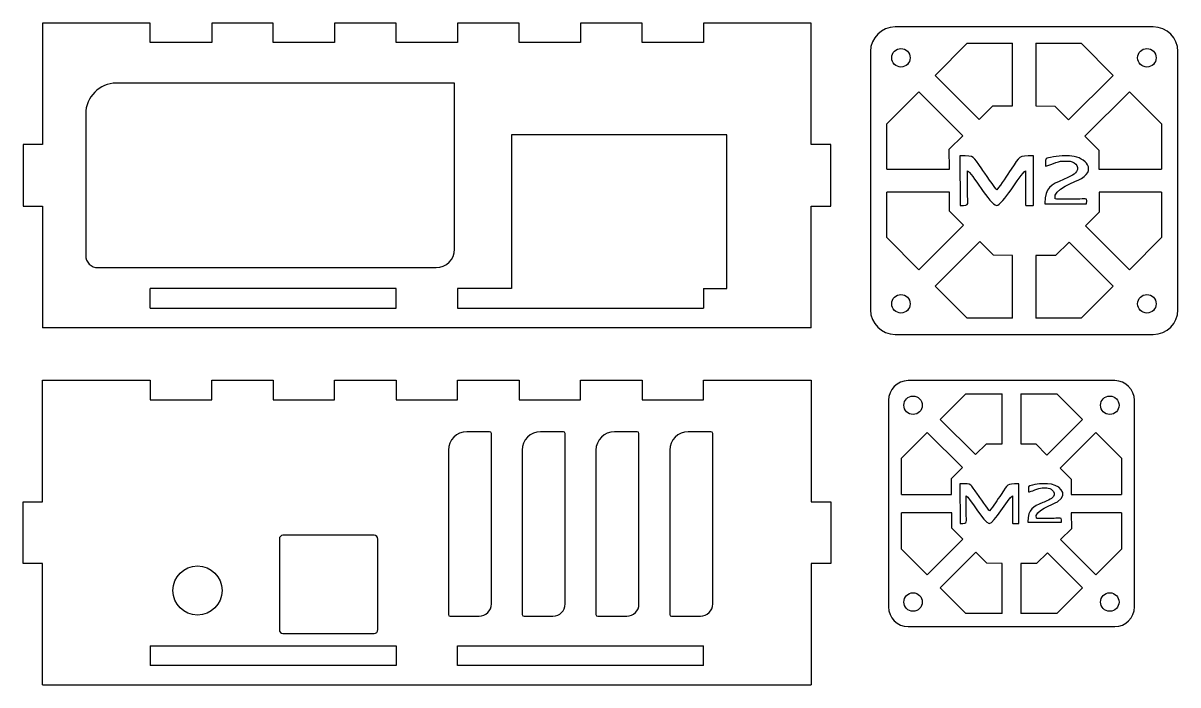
# Model space of a CAD drawing. Extents: x -49.6 to -36.7, y -0.9 to 8.3.
# Drawn here: x -44.09 to -36.69, y 4.06 to 8.29 of the extents above; entities that cross this region are included whole.
import ezdxf

# ---------------------------------------------------------------- set-up
doc = ezdxf.new("R2010")
doc.units = 0
doc.layers.add('LAYER_1', color=7, linetype='CONTINUOUS')

msp = doc.modelspace()

# ---------------------------------------------------------------- linework, layer by layer
at = {"layer": 'LAYER_1', "color": 250}
for centre, major_axis in [((-38.468, 8.071), (0, 0.0591)), ((-36.8932, 8.071), (0, 0.0591)), ((-38.468, 6.4962), (0, 0.0591)), ((-36.8932, 6.4962), (0, 0.0591)), ((-38.3902, 5.8469), (0, 0.0591)), ((-37.1304, 5.8469), (0, 0.0591)), ((-42.9727, 4.661), (0, 0.1575)), ((-38.3902, 4.5871), (0, 0.0591)), ((-37.1304, 4.5871), (0, 0.0591))]:
    msp.add_ellipse(centre, major_axis=major_axis, ratio=1, dxfattribs=at)
for points in [[(-43.2751, 8.2933), (-43.2751, 8.2933), (-43.9641, 8.2933), (-43.9641, 8.2933)], [(-43.9641, 8.2933), (-43.9641, 8.2933), (-43.9641, 7.5152), (-43.9641, 7.5152)], [(-43.2751, 8.1682), (-43.2751, 8.1682), (-43.2751, 8.2933), (-43.2751, 8.2933)], [(-42.4877, 8.2933), (-42.4877, 8.2933), (-42.8814, 8.2933), (-42.8814, 8.2933)], [(-42.8814, 8.2933), (-42.8814, 8.2933), (-42.8814, 8.1682), (-42.8814, 8.1682)], [(-42.4877, 8.1682), (-42.4877, 8.1682), (-42.4877, 8.2933), (-42.4877, 8.2933)], [(-41.7003, 8.2933), (-41.7003, 8.2933), (-42.094, 8.2933), (-42.094, 8.2933)], [(-42.094, 8.2933), (-42.094, 8.2933), (-42.094, 8.1682), (-42.094, 8.1682)], [(-41.7003, 8.1682), (-41.7003, 8.1682), (-41.7003, 8.2933), (-41.7003, 8.2933)], [(-40.9129, 8.2933), (-40.9129, 8.2933), (-41.3066, 8.2933), (-41.3066, 8.2933)], [(-41.3066, 8.2933), (-41.3066, 8.2933), (-41.3066, 8.1682), (-41.3066, 8.1682)], [(-40.9129, 8.1682), (-40.9129, 8.1682), (-40.9129, 8.2933), (-40.9129, 8.2933)], [(-40.1255, 8.2933), (-40.1255, 8.2933), (-40.5192, 8.2933), (-40.5192, 8.2933)], [(-40.5192, 8.2933), (-40.5192, 8.2933), (-40.5192, 8.1682), (-40.5192, 8.1682)], [(-40.1255, 8.1682), (-40.1255, 8.1682), (-40.1255, 8.2933), (-40.1255, 8.2933)], [(-39.0428, 8.2933), (-39.0428, 8.2933), (-39.7318, 8.2933), (-39.7318, 8.2933)], [(-39.7318, 8.2933), (-39.7318, 8.2933), (-39.7318, 8.1682), (-39.7318, 8.1682)], [(-39.0428, 7.5152), (-39.0428, 7.5152), (-39.0428, 8.2933), (-39.0428, 8.2933)], [(-42.8814, 8.1682), (-42.8814, 8.1682), (-43.2751, 8.1682), (-43.2751, 8.1682)], [(-42.094, 8.1682), (-42.094, 8.1682), (-42.4877, 8.1682), (-42.4877, 8.1682)], [(-41.3066, 8.1682), (-41.3066, 8.1682), (-41.7003, 8.1682), (-41.7003, 8.1682)], [(-40.5192, 8.1682), (-40.5192, 8.1682), (-40.9129, 8.1682), (-40.9129, 8.1682)], [(-39.7318, 8.1682), (-39.7318, 8.1682), (-40.1255, 8.1682), (-40.1255, 8.1682)], [(-37.7525, 7.7636), (-37.7525, 7.7636), (-37.7525, 8.1641), (-37.7525, 8.1641)], [(-37.6049, 8.1641), (-37.6049, 8.1641), (-37.6049, 7.7628), (-37.6049, 7.7628)], [(-38.2485, 7.9586), (-38.2485, 7.9586), (-37.9668, 7.677), (-37.9668, 7.677)], [(-37.3942, 7.6733), (-37.3942, 7.6733), (-37.1089, 7.9587), (-37.1089, 7.9587)], [(-38.0712, 7.5726), (-38.0712, 7.5726), (-38.3529, 7.8542), (-38.3529, 7.8542)], [(-37.0044, 7.8543), (-37.0044, 7.8543), (-37.2898, 7.5689), (-37.2898, 7.5689)], [(-43.9641, 7.5152), (-43.9641, 7.5152), (-44.0891, 7.5152), (-44.0891, 7.5152)], [(-44.0891, 7.5152), (-44.0891, 7.5152), (-44.0891, 7.1215), (-44.0891, 7.1215)], [(-38.9178, 7.5152), (-38.9178, 7.5152), (-39.0428, 7.5152), (-39.0428, 7.5152)], [(-38.9178, 7.1215), (-38.9178, 7.1215), (-38.9178, 7.5152), (-38.9178, 7.5152)], [(-38.5583, 7.3582), (-38.5583, 7.3582), (-38.1578, 7.3582), (-38.1578, 7.3582)], [(-37.2003, 7.3582), (-37.2003, 7.3582), (-36.799, 7.3582), (-36.799, 7.3582)], [(-38.157, 7.2106), (-38.157, 7.2106), (-38.5583, 7.2106), (-38.5583, 7.2106)], [(-36.799, 7.2106), (-36.799, 7.2106), (-37.1995, 7.2106), (-37.1995, 7.2106)], [(-44.0891, 7.1215), (-44.0891, 7.1215), (-43.9641, 7.1215), (-43.9641, 7.1215)], [(-43.9641, 7.1215), (-43.9641, 7.1215), (-43.9641, 6.3434), (-43.9641, 6.3434)], [(-39.0428, 6.3434), (-39.0428, 6.3434), (-39.0428, 7.1215), (-39.0428, 7.1215)], [(-39.0428, 7.1215), (-39.0428, 7.1215), (-38.9178, 7.1215), (-38.9178, 7.1215)], [(-38.3529, 6.7146), (-38.3529, 6.7146), (-38.0676, 6.9999), (-38.0676, 6.9999)], [(-37.2861, 6.9963), (-37.2861, 6.9963), (-37.0045, 6.7146), (-37.0045, 6.7146)], [(-37.9632, 6.8955), (-37.9632, 6.8955), (-38.2485, 6.6102), (-38.2485, 6.6102)], [(-37.1089, 6.6102), (-37.1089, 6.6102), (-37.3905, 6.8919), (-37.3905, 6.8919)], [(-37.7525, 6.4048), (-37.7525, 6.4048), (-37.7525, 6.8061), (-37.7525, 6.8061)], [(-37.6049, 6.8053), (-37.6049, 6.8053), (-37.6049, 6.4048), (-37.6049, 6.4048)], [(-43.2751, 6.4685), (-43.2751, 6.4685), (-43.2751, 6.5934), (-43.2751, 6.5934)], [(-41.7003, 6.5934), (-41.7003, 6.5934), (-43.2751, 6.5934), (-43.2751, 6.5934)], [(-41.7003, 6.4685), (-41.7003, 6.4685), (-41.7003, 6.5934), (-41.7003, 6.5934)], [(-41.3066, 6.5934), (-41.3066, 6.5934), (-41.3066, 6.4685), (-41.3066, 6.4685)], [(-40.9609, 6.5934), (-40.9609, 6.5934), (-41.3066, 6.5934), (-41.3066, 6.5934)], [(-39.7318, 6.5934), (-39.7318, 6.5934), (-39.7318, 6.4685), (-39.7318, 6.4685)], [(-43.2751, 6.4685), (-43.2751, 6.4685), (-41.7003, 6.4685), (-41.7003, 6.4685)], [(-41.3066, 6.4685), (-41.3066, 6.4685), (-39.7318, 6.4685), (-39.7318, 6.4685)], [(-39.0428, 6.3434), (-39.0428, 6.3434), (-43.9641, 6.3434), (-43.9641, 6.3434)], [(-43.964, 5.2284), (-43.964, 5.2284), (-43.964, 6.0065), (-43.964, 6.0065)], [(-43.964, 6.0065), (-43.964, 6.0065), (-43.2751, 6.0065), (-43.2751, 6.0065)], [(-43.2751, 6.0065), (-43.2751, 6.0065), (-43.2751, 5.8815), (-43.2751, 5.8815)], [(-42.8814, 5.8815), (-42.8814, 5.8815), (-42.8814, 6.0065), (-42.8814, 6.0065)], [(-42.8814, 6.0065), (-42.8814, 6.0065), (-42.4877, 6.0065), (-42.4877, 6.0065)], [(-42.4877, 6.0065), (-42.4877, 6.0065), (-42.4877, 5.8815), (-42.4877, 5.8815)], [(-42.094, 5.8815), (-42.094, 5.8815), (-42.094, 6.0065), (-42.094, 6.0065)], [(-42.094, 6.0065), (-42.094, 6.0065), (-41.7003, 6.0065), (-41.7003, 6.0065)], [(-41.7003, 6.0065), (-41.7003, 6.0065), (-41.7003, 5.8815), (-41.7003, 5.8815)], [(-41.3066, 5.8815), (-41.3066, 5.8815), (-41.3066, 6.0065), (-41.3066, 6.0065)], [(-41.3066, 6.0065), (-41.3066, 6.0065), (-40.9129, 6.0065), (-40.9129, 6.0065)], [(-40.9129, 6.0065), (-40.9129, 6.0065), (-40.9129, 5.8815), (-40.9129, 5.8815)], [(-40.5192, 5.8815), (-40.5192, 5.8815), (-40.5192, 6.0065), (-40.5192, 6.0065)], [(-40.5192, 6.0065), (-40.5192, 6.0065), (-40.1255, 6.0065), (-40.1255, 6.0065)], [(-40.1255, 6.0065), (-40.1255, 6.0065), (-40.1255, 5.8815), (-40.1255, 5.8815)], [(-39.7318, 5.8815), (-39.7318, 5.8815), (-39.7318, 6.0065), (-39.7318, 6.0065)], [(-39.7318, 6.0065), (-39.7318, 6.0065), (-39.0428, 6.0065), (-39.0428, 6.0065)], [(-39.0428, 6.0065), (-39.0428, 6.0065), (-39.0428, 5.2284), (-39.0428, 5.2284)], [(-37.8194, 5.6003), (-37.8194, 5.6003), (-37.8194, 5.9208), (-37.8194, 5.9208)], [(-37.7012, 5.9208), (-37.7012, 5.9208), (-37.7012, 5.5997), (-37.7012, 5.5997)], [(-43.2751, 5.8815), (-43.2751, 5.8815), (-42.8814, 5.8815), (-42.8814, 5.8815)], [(-42.4877, 5.8815), (-42.4877, 5.8815), (-42.094, 5.8815), (-42.094, 5.8815)], [(-41.7003, 5.8815), (-41.7003, 5.8815), (-41.3066, 5.8815), (-41.3066, 5.8815)], [(-40.9129, 5.8815), (-40.9129, 5.8815), (-40.5192, 5.8815), (-40.5192, 5.8815)], [(-40.1255, 5.8815), (-40.1255, 5.8815), (-39.7318, 5.8815), (-39.7318, 5.8815)], [(-38.2162, 5.7564), (-38.2162, 5.7564), (-37.9908, 5.5311), (-37.9908, 5.5311)], [(-37.5327, 5.5281), (-37.5327, 5.5281), (-37.3044, 5.7564), (-37.3044, 5.7564)], [(-38.0743, 5.4476), (-38.0743, 5.4476), (-38.2997, 5.6729), (-38.2997, 5.6729)], [(-37.2209, 5.6729), (-37.2209, 5.6729), (-37.4492, 5.4446), (-37.4492, 5.4446)], [(-38.464, 5.2761), (-38.464, 5.2761), (-38.1436, 5.2761), (-38.1436, 5.2761)], [(-37.3776, 5.2761), (-37.3776, 5.2761), (-37.0566, 5.2761), (-37.0566, 5.2761)], [(-44.0891, 4.8347), (-44.0891, 4.8347), (-44.0891, 5.2284), (-44.0891, 5.2284)], [(-44.0891, 5.2284), (-44.0891, 5.2284), (-43.964, 5.2284), (-43.964, 5.2284)], [(-39.0428, 5.2284), (-39.0428, 5.2284), (-38.9178, 5.2284), (-38.9178, 5.2284)], [(-38.9178, 5.2284), (-38.9178, 5.2284), (-38.9178, 4.8347), (-38.9178, 4.8347)], [(-38.143, 5.158), (-38.143, 5.158), (-38.464, 5.158), (-38.464, 5.158)], [(-37.0566, 5.158), (-37.0566, 5.158), (-37.377, 5.158), (-37.377, 5.158)], [(-38.2997, 4.7612), (-38.2997, 4.7612), (-38.0714, 4.9894), (-38.0714, 4.9894)], [(-37.4463, 4.9865), (-37.4463, 4.9865), (-37.2209, 4.7612), (-37.2209, 4.7612)], [(-37.9879, 4.9059), (-37.9879, 4.9059), (-38.2162, 4.6777), (-38.2162, 4.6777)], [(-37.3044, 4.6776), (-37.3044, 4.6776), (-37.5298, 4.903), (-37.5298, 4.903)], [(-43.964, 4.8347), (-43.964, 4.8347), (-44.0891, 4.8347), (-44.0891, 4.8347)], [(-43.964, 4.0567), (-43.964, 4.0567), (-43.964, 4.8347), (-43.964, 4.8347)], [(-38.9178, 4.8347), (-38.9178, 4.8347), (-39.0428, 4.8347), (-39.0428, 4.8347)], [(-39.0428, 4.8347), (-39.0428, 4.8347), (-39.0428, 4.0567), (-39.0428, 4.0567)], [(-37.8194, 4.5133), (-37.8194, 4.5133), (-37.8194, 4.8344), (-37.8194, 4.8344)], [(-37.7012, 4.8337), (-37.7012, 4.8337), (-37.7012, 4.5133), (-37.7012, 4.5133)], [(-43.2751, 4.3067), (-43.2751, 4.3067), (-43.2751, 4.1817), (-43.2751, 4.1817)], [(-43.2751, 4.3067), (-43.2751, 4.3067), (-41.7003, 4.3067), (-41.7003, 4.3067)], [(-41.7003, 4.3067), (-41.7003, 4.3067), (-41.7003, 4.1817), (-41.7003, 4.1817)], [(-41.3066, 4.1817), (-41.3066, 4.1817), (-41.3066, 4.3067), (-41.3066, 4.3067)], [(-41.3066, 4.3067), (-41.3066, 4.3067), (-39.7318, 4.3067), (-39.7318, 4.3067)], [(-39.7318, 4.1817), (-39.7318, 4.1817), (-39.7318, 4.3067), (-39.7318, 4.3067)], [(-41.7003, 4.1817), (-41.7003, 4.1817), (-43.2751, 4.1817), (-43.2751, 4.1817)], [(-39.7318, 4.1817), (-39.7318, 4.1817), (-41.3066, 4.1817), (-41.3066, 4.1817)], [(-43.964, 4.0567), (-43.964, 4.0567), (-39.0428, 4.0567), (-39.0428, 4.0567)]]:
    msp.add_open_spline(points, degree=3, dxfattribs=at)
for points, knots in [([(-38.5054, 8.2687), (-38.5054, 8.2687), (-36.8519, 8.2687), (-36.8519, 8.2687), (-36.8519, 8.2687), (-36.7653, 8.2687), (-36.6944, 8.1978), (-36.6944, 8.1112), (-36.6944, 8.1112), (-36.6944, 8.1112), (-36.6944, 6.4577), (-36.6944, 6.4577), (-36.6944, 6.4577), (-36.6944, 6.371), (-36.7653, 6.3002), (-36.8519, 6.3002), (-36.8519, 6.3002), (-36.8519, 6.3002), (-38.5054, 6.3002), (-38.5054, 6.3002), (-38.5054, 6.3002), (-38.5921, 6.3002), (-38.6629, 6.371), (-38.6629, 6.4577), (-38.6629, 6.4577), (-38.6629, 6.4577), (-38.6629, 8.1112), (-38.6629, 8.1112), (-38.6629, 8.1112), (-38.6629, 8.1978), (-38.5921, 8.2687), (-38.5054, 8.2687)], [0, 0, 0, 0, 0.111111, 0.111111, 0.111111, 0.111111, 0.222222, 0.222222, 0.222222, 0.222222, 0.333333, 0.333333, 0.333333, 0.333333, 0.444444, 0.444444, 0.444444, 0.444444, 0.555556, 0.555556, 0.555556, 0.555556, 0.666667, 0.666667, 0.666667, 0.666667, 0.777778, 0.777778, 0.777778, 0.777778, 1, 1, 1, 1]), ([(-38.2485, 7.9586), (-38.2485, 7.9586), (-38.043, 8.1641), (-38.043, 8.1641), (-38.043, 8.1641), (-38.043, 8.1641), (-37.7525, 8.1641), (-37.7525, 8.1641)], [0, 0, 0, 0, 0.333333, 0.333333, 0.333333, 0.333333, 1, 1, 1, 1]), ([(-37.6049, 8.1641), (-37.6049, 8.1641), (-37.3143, 8.1641), (-37.3143, 8.1641), (-37.3143, 8.1641), (-37.3143, 8.1641), (-37.1089, 7.9586), (-37.1089, 7.9586)], [0, 0, 0, 0, 0.333333, 0.333333, 0.333333, 0.333333, 1, 1, 1, 1]), ([(-43.4916, 7.9089), (-43.4916, 7.9089), (-41.3302, 7.9089), (-41.3302, 7.9089), (-41.3302, 7.9089), (-41.328, 7.9089), (-41.3262, 7.9071), (-41.3262, 7.9049), (-41.3262, 7.9049), (-41.3262, 7.9049), (-41.3262, 6.8459), (-41.3262, 6.8459), (-41.3262, 6.8459), (-41.3262, 6.7809), (-41.3794, 6.7278), (-41.4444, 6.7278), (-41.4444, 6.7278), (-41.4444, 6.7278), (-43.6097, 6.7278), (-43.6097, 6.7278), (-43.6097, 6.7278), (-43.653, 6.7278), (-43.6884, 6.7632), (-43.6884, 6.8065), (-43.6884, 6.8065), (-43.6884, 6.8065), (-43.6884, 7.712), (-43.6884, 7.712), (-43.6884, 7.712), (-43.6884, 7.8203), (-43.5999, 7.9089), (-43.4916, 7.9089)], [0, 0, 0, 0, 0.111111, 0.111111, 0.111111, 0.111111, 0.222222, 0.222222, 0.222222, 0.222222, 0.333333, 0.333333, 0.333333, 0.333333, 0.444444, 0.444444, 0.444444, 0.444444, 0.555556, 0.555556, 0.555556, 0.555556, 0.666667, 0.666667, 0.666667, 0.666667, 0.777778, 0.777778, 0.777778, 0.777778, 1, 1, 1, 1]), ([(-38.5583, 7.3582), (-38.5583, 7.3582), (-38.5583, 7.6488), (-38.5583, 7.6488), (-38.5583, 7.6488), (-38.5583, 7.6488), (-38.3529, 7.8543), (-38.3529, 7.8543)], [0, 0, 0, 0, 0.333333, 0.333333, 0.333333, 0.333333, 1, 1, 1, 1]), ([(-37.0045, 7.8543), (-37.0045, 7.8543), (-36.799, 7.6488), (-36.799, 7.6488), (-36.799, 7.6488), (-36.799, 7.6488), (-36.799, 7.3582), (-36.799, 7.3582)], [0, 0, 0, 0, 0.333333, 0.333333, 0.333333, 0.333333, 1, 1, 1, 1]), ([(-37.9668, 7.677), (-37.9668, 7.677), (-37.8796, 7.7642), (-37.8796, 7.7642), (-37.8796, 7.7642), (-37.8796, 7.7642), (-37.7525, 7.7636), (-37.7525, 7.7636)], [0, 0, 0, 0, 0.333333, 0.333333, 0.333333, 0.333333, 1, 1, 1, 1]), ([(-37.6049, 7.7628), (-37.6049, 7.7628), (-37.483, 7.7621), (-37.483, 7.7621), (-37.483, 7.7621), (-37.483, 7.7621), (-37.3942, 7.6733), (-37.3942, 7.6733)], [0, 0, 0, 0, 0.333333, 0.333333, 0.333333, 0.333333, 1, 1, 1, 1]), ([(-39.7318, 6.5934), (-39.7318, 6.5934), (-39.5829, 6.5934), (-39.5829, 6.5934), (-39.5829, 6.5934), (-39.5829, 6.5934), (-39.5829, 7.5777), (-39.5829, 7.5777), (-39.5829, 7.5777), (-39.5829, 7.5777), (-40.9609, 7.5777), (-40.9609, 7.5777), (-40.9609, 7.5777), (-40.9609, 7.5777), (-40.9609, 6.5934), (-40.9609, 6.5934)], [0, 0, 0, 0, 0.2, 0.2, 0.2, 0.2, 0.4, 0.4, 0.4, 0.4, 0.6, 0.6, 0.6, 0.6, 1, 1, 1, 1]), ([(-38.1578, 7.3582), (-38.1578, 7.3582), (-38.1585, 7.4853), (-38.1585, 7.4853), (-38.1585, 7.4853), (-38.1585, 7.4853), (-38.0712, 7.5726), (-38.0712, 7.5726)], [0, 0, 0, 0, 0.333333, 0.333333, 0.333333, 0.333333, 1, 1, 1, 1]), ([(-37.2898, 7.5689), (-37.2898, 7.5689), (-37.201, 7.4802), (-37.201, 7.4802), (-37.201, 7.4802), (-37.201, 7.4802), (-37.2004, 7.3582), (-37.2004, 7.3582)], [0, 0, 0, 0, 0.333333, 0.333333, 0.333333, 0.333333, 1, 1, 1, 1]), ([(-38.0889, 7.1259), (-38.0889, 7.1259), (-38.0914, 7.4402), (-38.0914, 7.4402), (-38.0914, 7.4402), (-38.0914, 7.4402), (-38.0914, 7.4429), (-38.0914, 7.4429), (-38.0914, 7.4429), (-37.9861, 7.4429), (-38.0125, 7.4444), (-37.9506, 7.3598), (-37.9506, 7.3598), (-37.9376, 7.3422), (-37.8614, 7.2316), (-37.8536, 7.2265), (-37.8536, 7.2265), (-37.825, 7.2625), (-37.7902, 7.3161), (-37.7613, 7.3588), (-37.7613, 7.3588), (-37.7048, 7.4421), (-37.7205, 7.4429), (-37.6213, 7.4429), (-37.6213, 7.4429), (-37.6213, 7.4429), (-37.6188, 7.4429), (-37.6188, 7.4429), (-37.6188, 7.4429), (-37.6188, 7.4429), (-37.6189, 7.1279), (-37.6189, 7.1279), (-37.6189, 7.1279), (-37.6189, 7.1279), (-37.6207, 7.126), (-37.6207, 7.126), (-37.6207, 7.126), (-37.6207, 7.126), (-37.6682, 7.1266), (-37.6682, 7.1266), (-37.6682, 7.1266), (-37.6682, 7.1266), (-37.6711, 7.1294), (-37.6711, 7.1294), (-37.6711, 7.1294), (-37.6711, 7.1294), (-37.6713, 7.3481), (-37.6713, 7.3481), (-37.6713, 7.3481), (-37.7084, 7.3194), (-37.8172, 7.1256), (-37.8562, 7.1266), (-37.8562, 7.1266), (-37.8964, 7.1276), (-38.0173, 7.3402), (-38.0414, 7.3481), (-38.0414, 7.3481), (-38.0414, 7.3029), (-38.0414, 7.2578), (-38.0414, 7.2126), (-38.0414, 7.2126), (-38.0414, 7.1323), (-38.0215, 7.1259), (-38.0889, 7.1259)], [0, 0, 0, 0, 0.058824, 0.058824, 0.058824, 0.058824, 0.117647, 0.117647, 0.117647, 0.117647, 0.176471, 0.176471, 0.176471, 0.176471, 0.235294, 0.235294, 0.235294, 0.235294, 0.294118, 0.294118, 0.294118, 0.294118, 0.352941, 0.352941, 0.352941, 0.352941, 0.411765, 0.411765, 0.411765, 0.411765, 0.470588, 0.470588, 0.470588, 0.470588, 0.529412, 0.529412, 0.529412, 0.529412, 0.588235, 0.588235, 0.588235, 0.588235, 0.647059, 0.647059, 0.647059, 0.647059, 0.705882, 0.705882, 0.705882, 0.705882, 0.764706, 0.764706, 0.764706, 0.764706, 0.823529, 0.823529, 0.823529, 0.823529, 0.882353, 0.882353, 0.882353, 0.882353, 1, 1, 1, 1]), ([(-37.5413, 7.3779), (-37.5413, 7.4219), (-37.5508, 7.4257), (-37.5099, 7.4332), (-37.5099, 7.4332), (-37.4863, 7.4375), (-37.4606, 7.4429), (-37.4363, 7.4429), (-37.4363, 7.4429), (-37.4363, 7.4429), (-37.3888, 7.4429), (-37.3888, 7.4429), (-37.3888, 7.4429), (-37.3076, 7.4429), (-37.2053, 7.3662), (-37.3113, 7.2993), (-37.3113, 7.2993), (-37.3443, 7.2785), (-37.5042, 7.2286), (-37.4793, 7.1688), (-37.4793, 7.1688), (-37.4659, 7.1622), (-37.3879, 7.1666), (-37.3663, 7.1666), (-37.3663, 7.1666), (-37.3466, 7.1666), (-37.3275, 7.1668), (-37.308, 7.1674), (-37.308, 7.1674), (-37.2723, 7.1684), (-37.2787, 7.1706), (-37.2787, 7.1368), (-37.2787, 7.1368), (-37.2787, 7.1368), (-37.2812, 7.1368), (-37.2812, 7.1368), (-37.2812, 7.1368), (-37.2812, 7.1368), (-37.5463, 7.1368), (-37.5463, 7.1368), (-37.5463, 7.1368), (-37.5463, 7.1368), (-37.5463, 7.1395), (-37.5463, 7.1395), (-37.5463, 7.1395), (-37.5463, 7.2441), (-37.5072, 7.2568), (-37.4276, 7.2926), (-37.4276, 7.2926), (-37.4051, 7.3027), (-37.3569, 7.3204), (-37.3429, 7.3422), (-37.3429, 7.3422), (-37.3184, 7.3806), (-37.3656, 7.4104), (-37.3963, 7.4104), (-37.3963, 7.4104), (-37.3963, 7.4104), (-37.4338, 7.4104), (-37.4338, 7.4104), (-37.4338, 7.4104), (-37.4618, 7.4104), (-37.5242, 7.3779), (-37.5413, 7.3779)], [0, 0, 0, 0, 0.058824, 0.058824, 0.058824, 0.058824, 0.117647, 0.117647, 0.117647, 0.117647, 0.176471, 0.176471, 0.176471, 0.176471, 0.235294, 0.235294, 0.235294, 0.235294, 0.294118, 0.294118, 0.294118, 0.294118, 0.352941, 0.352941, 0.352941, 0.352941, 0.411765, 0.411765, 0.411765, 0.411765, 0.470588, 0.470588, 0.470588, 0.470588, 0.529412, 0.529412, 0.529412, 0.529412, 0.588235, 0.588235, 0.588235, 0.588235, 0.647059, 0.647059, 0.647059, 0.647059, 0.705882, 0.705882, 0.705882, 0.705882, 0.764706, 0.764706, 0.764706, 0.764706, 0.823529, 0.823529, 0.823529, 0.823529, 0.882353, 0.882353, 0.882353, 0.882353, 1, 1, 1, 1]), ([(-38.3529, 6.7146), (-38.3529, 6.7146), (-38.5583, 6.9201), (-38.5583, 6.9201), (-38.5583, 6.9201), (-38.5583, 6.9201), (-38.5583, 7.2106), (-38.5583, 7.2106)], [0, 0, 0, 0, 0.333333, 0.333333, 0.333333, 0.333333, 1, 1, 1, 1]), ([(-38.0676, 6.9999), (-38.0676, 6.9999), (-38.1563, 7.0887), (-38.1563, 7.0887), (-38.1563, 7.0887), (-38.1563, 7.0887), (-38.157, 7.2106), (-38.157, 7.2106)], [0, 0, 0, 0, 0.333333, 0.333333, 0.333333, 0.333333, 1, 1, 1, 1]), ([(-37.1995, 7.2106), (-37.1995, 7.2106), (-37.1989, 7.0835), (-37.1989, 7.0835), (-37.1989, 7.0835), (-37.1989, 7.0835), (-37.2861, 6.9963), (-37.2861, 6.9963)], [0, 0, 0, 0, 0.333333, 0.333333, 0.333333, 0.333333, 1, 1, 1, 1]), ([(-36.799, 7.2106), (-36.799, 7.2106), (-36.799, 6.9201), (-36.799, 6.9201), (-36.799, 6.9201), (-36.799, 6.9201), (-37.0045, 6.7146), (-37.0045, 6.7146)], [0, 0, 0, 0, 0.333333, 0.333333, 0.333333, 0.333333, 1, 1, 1, 1]), ([(-37.7525, 6.8061), (-37.7525, 6.8061), (-37.8744, 6.8067), (-37.8744, 6.8067), (-37.8744, 6.8067), (-37.8744, 6.8067), (-37.9632, 6.8955), (-37.9632, 6.8955)], [0, 0, 0, 0, 0.333333, 0.333333, 0.333333, 0.333333, 1, 1, 1, 1]), ([(-37.3905, 6.8919), (-37.3905, 6.8919), (-37.4778, 6.8046), (-37.4778, 6.8046), (-37.4778, 6.8046), (-37.4778, 6.8046), (-37.6049, 6.8053), (-37.6049, 6.8053)], [0, 0, 0, 0, 0.333333, 0.333333, 0.333333, 0.333333, 1, 1, 1, 1]), ([(-37.7525, 6.4048), (-37.7525, 6.4048), (-38.043, 6.4048), (-38.043, 6.4048), (-38.043, 6.4048), (-38.043, 6.4048), (-38.2485, 6.6102), (-38.2485, 6.6102)], [0, 0, 0, 0, 0.333333, 0.333333, 0.333333, 0.333333, 1, 1, 1, 1]), ([(-37.1089, 6.6102), (-37.1089, 6.6102), (-37.3143, 6.4048), (-37.3143, 6.4048), (-37.3143, 6.4048), (-37.3143, 6.4048), (-37.6049, 6.4048), (-37.6049, 6.4048)], [0, 0, 0, 0, 0.333333, 0.333333, 0.333333, 0.333333, 1, 1, 1, 1]), ([(-38.4217, 6.0044), (-38.4217, 6.0044), (-37.0989, 6.0044), (-37.0989, 6.0044), (-37.0989, 6.0044), (-37.0296, 6.0044), (-36.9729, 5.9477), (-36.9729, 5.8785), (-36.9729, 5.8785), (-36.9729, 5.8785), (-36.9729, 4.5556), (-36.9729, 4.5556), (-36.9729, 4.5556), (-36.9729, 4.4863), (-37.0296, 4.4296), (-37.0989, 4.4296), (-37.0989, 4.4296), (-37.0989, 4.4296), (-38.4217, 4.4296), (-38.4217, 4.4296), (-38.4217, 4.4296), (-38.491, 4.4296), (-38.5477, 4.4863), (-38.5477, 4.5556), (-38.5477, 4.5556), (-38.5477, 4.5556), (-38.5477, 5.8785), (-38.5477, 5.8785), (-38.5477, 5.8785), (-38.5477, 5.9477), (-38.491, 6.0044), (-38.4217, 6.0044)], [0, 0, 0, 0, 0.111111, 0.111111, 0.111111, 0.111111, 0.222222, 0.222222, 0.222222, 0.222222, 0.333333, 0.333333, 0.333333, 0.333333, 0.444444, 0.444444, 0.444444, 0.444444, 0.555556, 0.555556, 0.555556, 0.555556, 0.666667, 0.666667, 0.666667, 0.666667, 0.777778, 0.777778, 0.777778, 0.777778, 1, 1, 1, 1]), ([(-38.2162, 5.7564), (-38.2162, 5.7564), (-38.0518, 5.9208), (-38.0518, 5.9208), (-38.0518, 5.9208), (-38.0518, 5.9208), (-37.8194, 5.9208), (-37.8194, 5.9208)], [0, 0, 0, 0, 0.333333, 0.333333, 0.333333, 0.333333, 1, 1, 1, 1]), ([(-37.7012, 5.9208), (-37.7012, 5.9208), (-37.4688, 5.9208), (-37.4688, 5.9208), (-37.4688, 5.9208), (-37.4688, 5.9208), (-37.3044, 5.7564), (-37.3044, 5.7564)], [0, 0, 0, 0, 0.333333, 0.333333, 0.333333, 0.333333, 1, 1, 1, 1]), ([(-41.2477, 5.6773), (-41.2477, 5.6773), (-41.1021, 5.6773), (-41.1021, 5.6773), (-41.1021, 5.6773), (-41.0956, 5.6773), (-41.0903, 5.672), (-41.0903, 5.6655), (-41.0903, 5.6655), (-41.0903, 5.6655), (-41.0903, 4.575), (-41.0903, 4.575), (-41.0903, 4.575), (-41.0903, 4.5317), (-41.1257, 4.4962), (-41.169, 4.4962), (-41.169, 4.4962), (-41.169, 4.4962), (-41.354, 4.4962), (-41.354, 4.4962), (-41.354, 4.4962), (-41.3605, 4.4962), (-41.3659, 4.5015), (-41.3659, 4.508), (-41.3659, 4.508), (-41.3659, 4.508), (-41.3659, 5.5592), (-41.3659, 5.5592), (-41.3659, 5.5592), (-41.3659, 5.6242), (-41.3127, 5.6773), (-41.2477, 5.6773)], [0, 0, 0, 0, 0.111111, 0.111111, 0.111111, 0.111111, 0.222222, 0.222222, 0.222222, 0.222222, 0.333333, 0.333333, 0.333333, 0.333333, 0.444444, 0.444444, 0.444444, 0.444444, 0.555556, 0.555556, 0.555556, 0.555556, 0.666667, 0.666667, 0.666667, 0.666667, 0.777778, 0.777778, 0.777778, 0.777778, 1, 1, 1, 1]), ([(-40.7753, 5.6773), (-40.7753, 5.6773), (-40.6296, 5.6773), (-40.6296, 5.6773), (-40.6296, 5.6773), (-40.6231, 5.6773), (-40.6178, 5.672), (-40.6178, 5.6655), (-40.6178, 5.6655), (-40.6178, 5.6655), (-40.6178, 4.575), (-40.6178, 4.575), (-40.6178, 4.575), (-40.6178, 4.5317), (-40.6533, 4.4962), (-40.6966, 4.4962), (-40.6966, 4.4962), (-40.6966, 4.4962), (-40.8816, 4.4962), (-40.8816, 4.4962), (-40.8816, 4.4962), (-40.8881, 4.4962), (-40.8934, 4.5015), (-40.8934, 4.508), (-40.8934, 4.508), (-40.8934, 4.508), (-40.8934, 5.5592), (-40.8934, 5.5592), (-40.8934, 5.5592), (-40.8934, 5.6242), (-40.8403, 5.6773), (-40.7753, 5.6773)], [0, 0, 0, 0, 0.111111, 0.111111, 0.111111, 0.111111, 0.222222, 0.222222, 0.222222, 0.222222, 0.333333, 0.333333, 0.333333, 0.333333, 0.444444, 0.444444, 0.444444, 0.444444, 0.555556, 0.555556, 0.555556, 0.555556, 0.666667, 0.666667, 0.666667, 0.666667, 0.777778, 0.777778, 0.777778, 0.777778, 1, 1, 1, 1]), ([(-40.3029, 5.6773), (-40.3029, 5.6773), (-40.1572, 5.6773), (-40.1572, 5.6773), (-40.1572, 5.6773), (-40.1507, 5.6773), (-40.1454, 5.672), (-40.1454, 5.6655), (-40.1454, 5.6655), (-40.1454, 5.6655), (-40.1454, 4.575), (-40.1454, 4.575), (-40.1454, 4.575), (-40.1454, 4.5317), (-40.1808, 4.4962), (-40.2241, 4.4962), (-40.2241, 4.4962), (-40.2241, 4.4962), (-40.4092, 4.4962), (-40.4092, 4.4962), (-40.4092, 4.4962), (-40.4157, 4.4962), (-40.421, 4.5015), (-40.421, 4.508), (-40.421, 4.508), (-40.421, 4.508), (-40.421, 5.5592), (-40.421, 5.5592), (-40.421, 5.5592), (-40.421, 5.6242), (-40.3678, 5.6773), (-40.3029, 5.6773)], [0, 0, 0, 0, 0.111111, 0.111111, 0.111111, 0.111111, 0.222222, 0.222222, 0.222222, 0.222222, 0.333333, 0.333333, 0.333333, 0.333333, 0.444444, 0.444444, 0.444444, 0.444444, 0.555556, 0.555556, 0.555556, 0.555556, 0.666667, 0.666667, 0.666667, 0.666667, 0.777778, 0.777778, 0.777778, 0.777778, 1, 1, 1, 1]), ([(-39.8304, 5.6773), (-39.8304, 5.6773), (-39.6848, 5.6773), (-39.6848, 5.6773), (-39.6848, 5.6773), (-39.6783, 5.6773), (-39.6729, 5.672), (-39.6729, 5.6655), (-39.6729, 5.6655), (-39.6729, 5.6655), (-39.6729, 4.575), (-39.6729, 4.575), (-39.6729, 4.575), (-39.6729, 4.5317), (-39.7084, 4.4962), (-39.7517, 4.4962), (-39.7517, 4.4962), (-39.7517, 4.4962), (-39.9367, 4.4962), (-39.9367, 4.4962), (-39.9367, 4.4962), (-39.9432, 4.4962), (-39.9485, 4.5015), (-39.9485, 4.508), (-39.9485, 4.508), (-39.9485, 4.508), (-39.9485, 5.5592), (-39.9485, 5.5592), (-39.9485, 5.5592), (-39.9485, 5.6242), (-39.8954, 5.6773), (-39.8304, 5.6773)], [0, 0, 0, 0, 0.111111, 0.111111, 0.111111, 0.111111, 0.222222, 0.222222, 0.222222, 0.222222, 0.333333, 0.333333, 0.333333, 0.333333, 0.444444, 0.444444, 0.444444, 0.444444, 0.555556, 0.555556, 0.555556, 0.555556, 0.666667, 0.666667, 0.666667, 0.666667, 0.777778, 0.777778, 0.777778, 0.777778, 1, 1, 1, 1]), ([(-38.464, 5.2761), (-38.464, 5.2761), (-38.464, 5.5085), (-38.464, 5.5085), (-38.464, 5.5085), (-38.464, 5.5085), (-38.2997, 5.6729), (-38.2997, 5.6729)], [0, 0, 0, 0, 0.333333, 0.333333, 0.333333, 0.333333, 1, 1, 1, 1]), ([(-37.2209, 5.6729), (-37.2209, 5.6729), (-37.0566, 5.5085), (-37.0566, 5.5085), (-37.0566, 5.5085), (-37.0566, 5.5085), (-37.0566, 5.2761), (-37.0566, 5.2761)], [0, 0, 0, 0, 0.333333, 0.333333, 0.333333, 0.333333, 1, 1, 1, 1]), ([(-37.9908, 5.5311), (-37.9908, 5.5311), (-37.921, 5.6009), (-37.921, 5.6009), (-37.921, 5.6009), (-37.921, 5.6009), (-37.8194, 5.6003), (-37.8194, 5.6003)], [0, 0, 0, 0, 0.333333, 0.333333, 0.333333, 0.333333, 1, 1, 1, 1]), ([(-37.7012, 5.5997), (-37.7012, 5.5997), (-37.6037, 5.5992), (-37.6037, 5.5992), (-37.6037, 5.5992), (-37.6037, 5.5992), (-37.5327, 5.5281), (-37.5327, 5.5281)], [0, 0, 0, 0, 0.333333, 0.333333, 0.333333, 0.333333, 1, 1, 1, 1]), ([(-38.1436, 5.2761), (-38.1436, 5.2761), (-38.1442, 5.3777), (-38.1442, 5.3777), (-38.1442, 5.3777), (-38.1442, 5.3777), (-38.0743, 5.4476), (-38.0743, 5.4476)], [0, 0, 0, 0, 0.333333, 0.333333, 0.333333, 0.333333, 1, 1, 1, 1]), ([(-37.4492, 5.4446), (-37.4492, 5.4446), (-37.3782, 5.3736), (-37.3782, 5.3736), (-37.3782, 5.3736), (-37.3782, 5.3736), (-37.3776, 5.2761), (-37.3776, 5.2761)], [0, 0, 0, 0, 0.333333, 0.333333, 0.333333, 0.333333, 1, 1, 1, 1]), ([(-38.0885, 5.0902), (-38.0885, 5.0902), (-38.0905, 5.3416), (-38.0905, 5.3416), (-38.0905, 5.3416), (-38.0905, 5.3416), (-38.0905, 5.3438), (-38.0905, 5.3438), (-38.0905, 5.3438), (-38.0062, 5.3438), (-38.0273, 5.345), (-37.9778, 5.2774), (-37.9778, 5.2774), (-37.9675, 5.2632), (-37.9065, 5.1748), (-37.9002, 5.1707), (-37.9002, 5.1707), (-37.8773, 5.1995), (-37.8495, 5.2424), (-37.8264, 5.2765), (-37.8264, 5.2765), (-37.7812, 5.3432), (-37.7937, 5.3438), (-37.7144, 5.3438), (-37.7144, 5.3438), (-37.7144, 5.3438), (-37.7124, 5.3438), (-37.7124, 5.3438), (-37.7124, 5.3438), (-37.7124, 5.3438), (-37.7125, 5.0919), (-37.7125, 5.0919), (-37.7125, 5.0919), (-37.7125, 5.0919), (-37.7139, 5.0903), (-37.7139, 5.0903), (-37.7139, 5.0903), (-37.7139, 5.0903), (-37.7519, 5.0908), (-37.7519, 5.0908), (-37.7519, 5.0908), (-37.7519, 5.0908), (-37.7542, 5.093), (-37.7542, 5.093), (-37.7542, 5.093), (-37.7542, 5.093), (-37.7544, 5.268), (-37.7544, 5.268), (-37.7544, 5.268), (-37.7841, 5.245), (-37.8711, 5.09), (-37.9023, 5.0907), (-37.9023, 5.0907), (-37.9345, 5.0915), (-38.0312, 5.2617), (-38.0505, 5.268), (-38.0505, 5.268), (-38.0505, 5.2318), (-38.0505, 5.1957), (-38.0505, 5.1596), (-38.0505, 5.1596), (-38.0505, 5.0954), (-38.0346, 5.0902), (-38.0885, 5.0902)], [0, 0, 0, 0, 0.058824, 0.058824, 0.058824, 0.058824, 0.117647, 0.117647, 0.117647, 0.117647, 0.176471, 0.176471, 0.176471, 0.176471, 0.235294, 0.235294, 0.235294, 0.235294, 0.294118, 0.294118, 0.294118, 0.294118, 0.352941, 0.352941, 0.352941, 0.352941, 0.411765, 0.411765, 0.411765, 0.411765, 0.470588, 0.470588, 0.470588, 0.470588, 0.529412, 0.529412, 0.529412, 0.529412, 0.588235, 0.588235, 0.588235, 0.588235, 0.647059, 0.647059, 0.647059, 0.647059, 0.705882, 0.705882, 0.705882, 0.705882, 0.764706, 0.764706, 0.764706, 0.764706, 0.823529, 0.823529, 0.823529, 0.823529, 0.882353, 0.882353, 0.882353, 0.882353, 1, 1, 1, 1]), ([(-37.6504, 5.2918), (-37.6504, 5.327), (-37.658, 5.3301), (-37.6252, 5.3361), (-37.6252, 5.3361), (-37.6064, 5.3395), (-37.5858, 5.3438), (-37.5664, 5.3438), (-37.5664, 5.3438), (-37.5664, 5.3438), (-37.5284, 5.3438), (-37.5284, 5.3438), (-37.5284, 5.3438), (-37.4634, 5.3438), (-37.3816, 5.2824), (-37.4664, 5.229), (-37.4664, 5.229), (-37.4928, 5.2123), (-37.6207, 5.1723), (-37.6008, 5.1245), (-37.6008, 5.1245), (-37.5901, 5.1192), (-37.5277, 5.1228), (-37.5104, 5.1228), (-37.5104, 5.1228), (-37.4946, 5.1228), (-37.4794, 5.123), (-37.4638, 5.1234), (-37.4638, 5.1234), (-37.4352, 5.1242), (-37.4403, 5.126), (-37.4403, 5.0989), (-37.4403, 5.0989), (-37.4403, 5.0989), (-37.4423, 5.0989), (-37.4423, 5.0989), (-37.4423, 5.0989), (-37.4423, 5.0989), (-37.6544, 5.0989), (-37.6544, 5.0989), (-37.6544, 5.0989), (-37.6544, 5.0989), (-37.6544, 5.1011), (-37.6544, 5.1011), (-37.6544, 5.1011), (-37.6544, 5.1848), (-37.6232, 5.195), (-37.5594, 5.2236), (-37.5594, 5.2236), (-37.5414, 5.2316), (-37.5029, 5.2458), (-37.4917, 5.2633), (-37.4917, 5.2633), (-37.4721, 5.294), (-37.5098, 5.3178), (-37.5344, 5.3178), (-37.5344, 5.3178), (-37.5344, 5.3178), (-37.5644, 5.3178), (-37.5644, 5.3178), (-37.5644, 5.3178), (-37.5868, 5.3178), (-37.6367, 5.2918), (-37.6504, 5.2918)], [0, 0, 0, 0, 0.058824, 0.058824, 0.058824, 0.058824, 0.117647, 0.117647, 0.117647, 0.117647, 0.176471, 0.176471, 0.176471, 0.176471, 0.235294, 0.235294, 0.235294, 0.235294, 0.294118, 0.294118, 0.294118, 0.294118, 0.352941, 0.352941, 0.352941, 0.352941, 0.411765, 0.411765, 0.411765, 0.411765, 0.470588, 0.470588, 0.470588, 0.470588, 0.529412, 0.529412, 0.529412, 0.529412, 0.588235, 0.588235, 0.588235, 0.588235, 0.647059, 0.647059, 0.647059, 0.647059, 0.705882, 0.705882, 0.705882, 0.705882, 0.764706, 0.764706, 0.764706, 0.764706, 0.823529, 0.823529, 0.823529, 0.823529, 0.882353, 0.882353, 0.882353, 0.882353, 1, 1, 1, 1]), ([(-38.2997, 4.7612), (-38.2997, 4.7612), (-38.464, 4.9255), (-38.464, 4.9255), (-38.464, 4.9255), (-38.464, 4.9255), (-38.464, 5.158), (-38.464, 5.158)], [0, 0, 0, 0, 0.333333, 0.333333, 0.333333, 0.333333, 1, 1, 1, 1]), ([(-38.0714, 4.9894), (-38.0714, 4.9894), (-38.1424, 5.0604), (-38.1424, 5.0604), (-38.1424, 5.0604), (-38.1424, 5.0604), (-38.143, 5.158), (-38.143, 5.158)], [0, 0, 0, 0, 0.333333, 0.333333, 0.333333, 0.333333, 1, 1, 1, 1]), ([(-37.377, 5.158), (-37.377, 5.158), (-37.3764, 5.0563), (-37.3764, 5.0563), (-37.3764, 5.0563), (-37.3764, 5.0563), (-37.4463, 4.9865), (-37.4463, 4.9865)], [0, 0, 0, 0, 0.333333, 0.333333, 0.333333, 0.333333, 1, 1, 1, 1]), ([(-37.0566, 5.158), (-37.0566, 5.158), (-37.0566, 4.9255), (-37.0566, 4.9255), (-37.0566, 4.9255), (-37.0566, 4.9255), (-37.2209, 4.7612), (-37.2209, 4.7612)], [0, 0, 0, 0, 0.333333, 0.333333, 0.333333, 0.333333, 1, 1, 1, 1]), ([(-42.4258, 5.0153), (-42.4258, 5.0153), (-41.8409, 5.0153), (-41.8409, 5.0153), (-41.8409, 5.0153), (-41.8285, 5.0153), (-41.8184, 5.0035), (-41.8184, 4.9891), (-41.8184, 4.9891), (-41.8184, 4.9891), (-41.8184, 4.4117), (-41.8184, 4.4117), (-41.8184, 4.4117), (-41.8184, 4.3972), (-41.8285, 4.3854), (-41.8409, 4.3854), (-41.8409, 4.3854), (-41.8409, 4.3854), (-42.4258, 4.3854), (-42.4258, 4.3854), (-42.4258, 4.3854), (-42.4382, 4.3854), (-42.4483, 4.3972), (-42.4483, 4.4117), (-42.4483, 4.4117), (-42.4483, 4.4117), (-42.4483, 4.9891), (-42.4483, 4.9891), (-42.4483, 4.9891), (-42.4483, 5.0035), (-42.4382, 5.0153), (-42.4258, 5.0153)], [0, 0, 0, 0, 0.111111, 0.111111, 0.111111, 0.111111, 0.222222, 0.222222, 0.222222, 0.222222, 0.333333, 0.333333, 0.333333, 0.333333, 0.444444, 0.444444, 0.444444, 0.444444, 0.555556, 0.555556, 0.555556, 0.555556, 0.666667, 0.666667, 0.666667, 0.666667, 0.777778, 0.777778, 0.777778, 0.777778, 1, 1, 1, 1]), ([(-37.8194, 4.8343), (-37.8194, 4.8343), (-37.9169, 4.8349), (-37.9169, 4.8349), (-37.9169, 4.8349), (-37.9169, 4.8349), (-37.9879, 4.9059), (-37.9879, 4.9059)], [0, 0, 0, 0, 0.333333, 0.333333, 0.333333, 0.333333, 1, 1, 1, 1]), ([(-37.5298, 4.903), (-37.5298, 4.903), (-37.5996, 4.8332), (-37.5996, 4.8332), (-37.5996, 4.8332), (-37.5996, 4.8332), (-37.7012, 4.8337), (-37.7012, 4.8337)], [0, 0, 0, 0, 0.333333, 0.333333, 0.333333, 0.333333, 1, 1, 1, 1]), ([(-37.8194, 4.5133), (-37.8194, 4.5133), (-38.0518, 4.5133), (-38.0518, 4.5133), (-38.0518, 4.5133), (-38.0518, 4.5133), (-38.2162, 4.6777), (-38.2162, 4.6777)], [0, 0, 0, 0, 0.333333, 0.333333, 0.333333, 0.333333, 1, 1, 1, 1]), ([(-37.3044, 4.6777), (-37.3044, 4.6777), (-37.4688, 4.5133), (-37.4688, 4.5133), (-37.4688, 4.5133), (-37.4688, 4.5133), (-37.7012, 4.5133), (-37.7012, 4.5133)], [0, 0, 0, 0, 0.333333, 0.333333, 0.333333, 0.333333, 1, 1, 1, 1])]:
    msp.add_open_spline(points, degree=3, knots=knots, dxfattribs=at)

doc.saveas('drawing.dxf')
